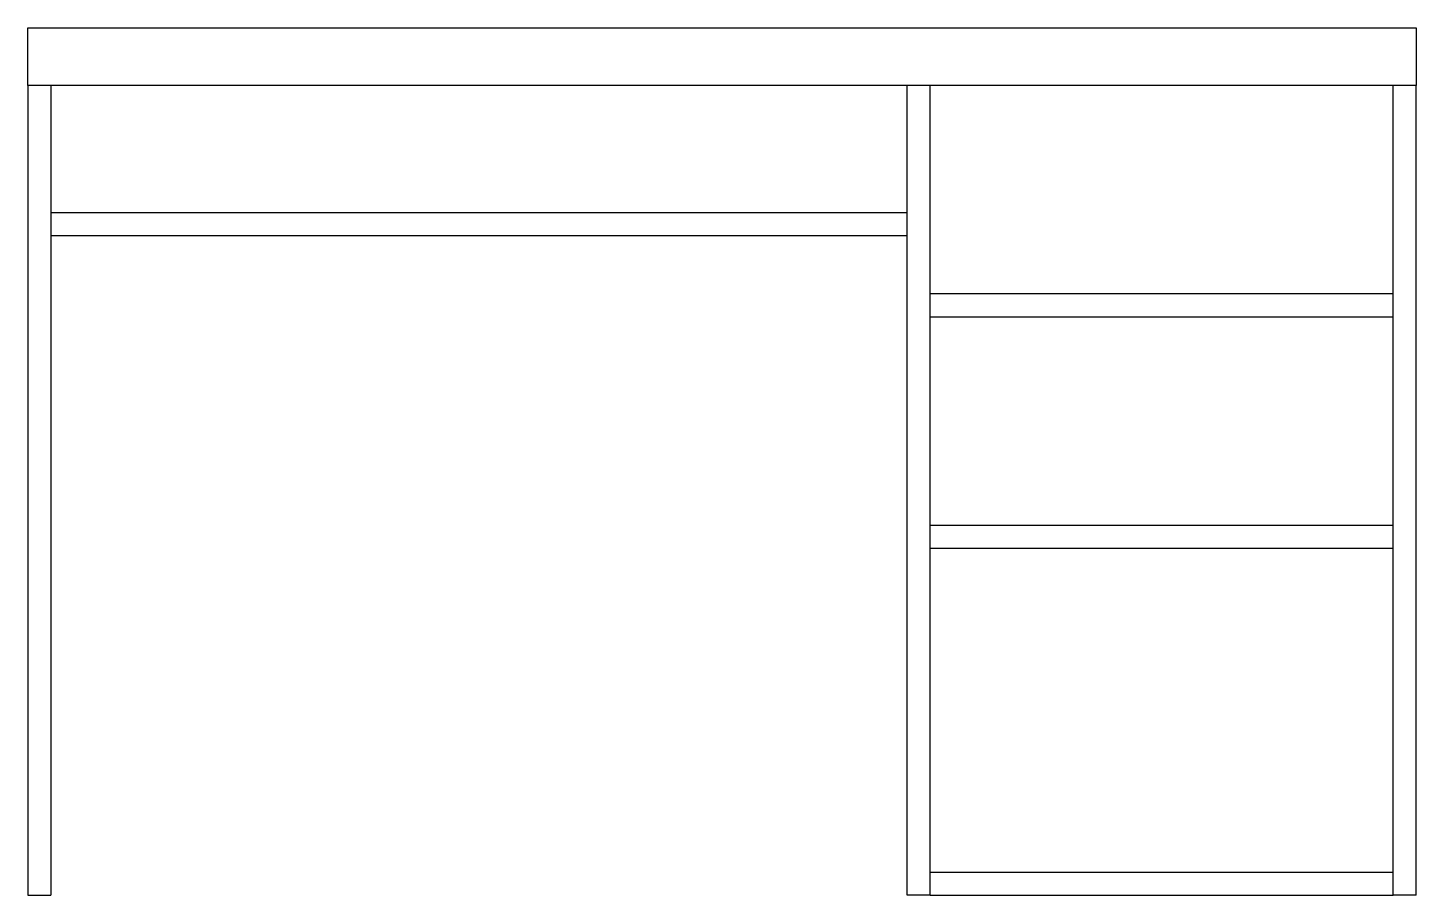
# Model space of a CAD drawing. Header units: inches. Extents: x 176 to 1376, y -610 to 140.
import ezdxf

# ---------------------------------------------------------------- set-up
doc = ezdxf.new("R2010")
doc.units = ezdxf.units.IN
doc.header["$MEASUREMENT"] = 0

msp = doc.modelspace()

# ---------------------------------------------------------------- linework, layer by layer
for p, q in [((176.2, 140.4), (1376.2, 140.4)), ((176.2, 90.4), (176.2, 140.4)), ((1376.2, 140.4), (1376.2, 90.4)), ((1376.2, 90.4), (176.2, 90.4)), ((176.2, 90.4), (176.2, -609.6)), ((196.2, 90.4), (196.2, -609.6)), ((936.2, -609.6), (936.2, 90.4)), ((956.2, -609.6), (956.2, 90.4)), ((1356.2, -609.6), (1356.2, 90.4)), ((1376.2, -609.6), (1376.2, 90.4)), ((936.2, -19.6), (196.2, -19.6)), ((936.2, -39.6), (196.2, -39.6)), ((1356.2, -89.6), (956.2, -89.6)), ((956.2, -109.6), (1356.2, -109.6)), ((956.2, -289.6), (1356.2, -289.6)), ((956.2, -309.6), (1356.2, -309.6)), ((956.2, -589.6), (1356.2, -589.6)), ((176.2, -609.6), (196.2, -609.6)), ((956.2, -609.6), (936.2, -609.6)), ((956.2, -609.6), (1356.2, -609.6)), ((1376.2, -609.6), (1356.2, -609.6))]:
    msp.add_line(p, q)

doc.saveas('drawing.dxf')
